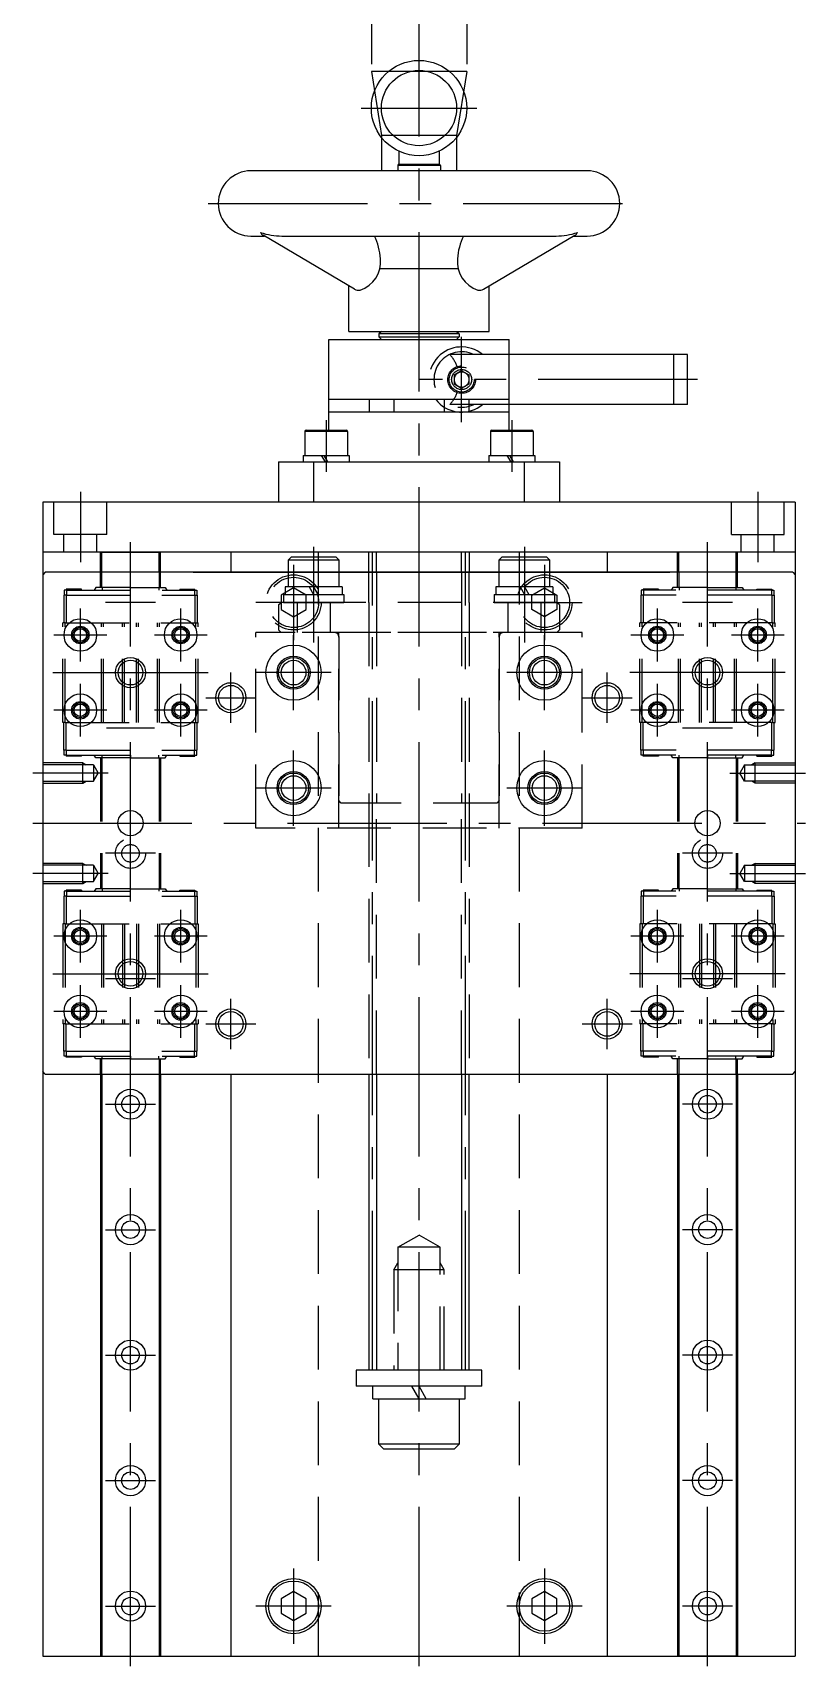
# Model space of a CAD drawing. Extents: x -30 to 500, y -19 to 533.
# Drawn here: x 346.5 to 500.5, y -2 to 323.5 of the extents above; entities that cross this region are included whole.
import ezdxf

# ---------------------------------------------------------------- set-up
doc = ezdxf.new("R2010")
doc.units = 0
for name, pattern in [('CENTER', [50.8, 31.75, -6.35, 6.35, -6.35]), ('DASHED', [19.05, 12.7, -6.35]), ('PHANTOM', [63.5, 31.75, -6.35, 6.35, -6.35, 6.35, -6.35])]:
    doc.linetypes.add(name, pattern=pattern)
doc.layers.get('0').update_dxf_attribs({"linetype": 'CONTINUOUS'})
doc.layers.add('CENTER', color=1, linetype='CENTER')

msp = doc.modelspace()

# ---------------------------------------------------------------- linework, layer by layer
at = {"color": 3, "linetype": 'PHANTOM'}
for p, q in [((413.99, 349), (413.99, 315.79)), ((432.99, 349), (432.99, 315.79)), ((432.99, 315.79), (413.99, 315.79)), ((413.99, 315.79), (415.99, 303)), ((432.99, 315.79), (430.99, 303)), ((415.99, 303), (415.99, 296)), ((430.99, 303), (415.99, 303)), ((430.99, 303), (430.99, 296))]:
    msp.add_line(p, q, dxfattribs=at)
at = {"color": 7, "linetype": 'CONTINUOUS'}
for p, q in [((419.49, 299.88), (419.49, 297.3)), ((427.49, 299.88), (427.49, 297.3)), ((427.74, 297.05), (419.24, 297.05)), ((419.24, 297.05), (419.24, 296)), ((419.49, 297.3), (427.49, 297.3)), ((427.74, 297.05), (427.74, 296)), ((456.99, 296), (389.99, 296)), ((389.99, 283), (392.7, 283)), ((410.62, 272.39), (392.41, 283.17)), ((396.15, 283), (450.83, 283)), ((436.36, 272.39), (454.56, 283.17)), ((454.28, 283), (456.99, 283)), ((415.69, 276.5), (431.28, 276.5)), ((409.49, 264), (409.49, 273.06)), ((437.49, 264), (437.49, 273.06)), ((409.49, 264), (437.49, 264)), ((415.99, 264), (415.49, 263.5)), ((430.99, 264), (431.49, 263.5)), ((405.52, 262.4), (441.49, 262.4)), ((405.52, 244.3), (405.52, 262.4)), ((405.52, 262.4), (411.58, 262.4)), ((411.58, 262.4), (435.39, 262.4)), ((431.49, 263.5), (415.49, 263.5)), ((415.49, 263.5), (415.49, 262.9)), ((415.49, 262.9), (431.49, 262.9)), ((415.49, 262.9), (415.99, 262.4)), ((431.49, 262.9), (430.99, 262.4)), ((431.49, 263.5), (431.49, 262.9)), ((435.39, 262.4), (441.49, 262.4)), ((441.46, 244.3), (441.46, 262.4)), ((474.3, 259.4), (441.49, 259.4)), ((474.3, 249.4), (474.3, 259.4)), ((476.99, 259.4), (474.3, 259.4)), ((476.99, 249.4), (476.99, 259.4)), ((441.49, 250.4), (405.52, 250.4)), ((441.49, 247.9), (405.52, 247.9)), ((413.54, 250.4), (413.54, 247.9)), ((418.49, 250.4), (418.49, 247.9)), ((428.49, 250.4), (428.49, 247.9)), ((433.44, 250.4), (433.44, 247.9)), ((474.3, 249.4), (441.49, 249.4)), ((476.99, 249.4), (474.3, 249.4)), ((400.99, 244.3), (408.99, 244.3)), ((437.99, 244.3), (445.99, 244.3)), ((409.24, 244.05), (400.74, 244.05)), ((400.74, 244.05), (400.74, 239.3)), ((409.24, 244.05), (409.24, 239.3)), ((446.24, 244.05), (437.74, 244.05)), ((437.74, 244.05), (437.74, 239.3)), ((446.24, 244.05), (446.24, 239.3)), ((395.49, 238), (395.49, 230)), ((395.49, 238), (402.47, 238)), ((400.39, 239.3), (409.59, 239.3)), ((400.39, 239.3), (400.39, 238)), ((402.47, 238), (402.47, 230)), ((402.47, 238), (444.51, 238)), ((404.83, 238), (404.08, 239.3)), ((405.32, 238), (404.57, 239.3)), ((409.59, 239.3), (409.59, 238)), ((437.39, 239.3), (446.59, 239.3)), ((437.39, 239.3), (437.39, 238)), ((441.83, 238), (441.08, 239.3)), ((442.32, 238), (441.57, 239.3)), ((444.51, 230), (444.51, 238)), ((444.51, 238), (451.49, 238)), ((446.59, 239.3), (446.59, 238)), ((451.49, 238), (451.49, 230)), ((348.49, 230), (348.49, 0)), ((498.49, 230), (348.49, 230)), ((451.49, 230), (395.49, 230)), ((498.49, 230), (498.49, 0)), ((498.49, 220), (348.49, 220)), ((359.99, 220), (371.99, 220)), ((359.99, 216), (359.99, 220)), ((360.29, 216), (360.29, 220)), ((371.69, 216), (371.69, 220)), ((371.99, 216), (371.99, 220)), ((385.99, 220), (385.99, 216)), ((397.49, 218.5), (398.09, 219.1)), ((397.49, 218.5), (407.49, 218.5)), ((397.49, 216), (397.49, 218.5)), ((398.09, 219.1), (406.89, 219.1)), ((406.89, 219.1), (407.49, 218.5)), ((407.49, 218.5), (407.49, 216)), ((413.49, 216), (413.49, 220)), ((414.99, 216), (414.99, 220)), ((431.99, 216), (431.99, 220)), ((433.49, 220), (433.49, 216)), ((439.49, 218.5), (440.09, 219.1)), ((439.49, 218.5), (449.49, 218.5)), ((439.49, 216), (439.49, 218.5)), ((440.09, 219.1), (448.89, 219.1)), ((448.89, 219.1), (449.49, 218.5)), ((449.49, 218.5), (449.49, 216)), ((460.99, 220), (460.99, 216)), ((486.99, 220), (474.99, 220)), ((474.99, 216), (474.99, 220)), ((475.29, 216), (475.29, 220)), ((486.69, 216), (486.69, 220)), ((486.99, 216), (486.99, 220)), ((348.99, 216), (348.49, 215.5)), ((348.99, 216), (348.49, 215.5)), ((348.49, 215.5), (348.49, 116.5)), ((348.49, 215.5), (348.49, 116.5)), ((497.99, 216), (348.99, 216)), ((497.99, 216), (348.99, 216)), ((378.49, 216), (373.49, 216)), ((378.49, 216), (468.49, 216)), ((468.49, 216), (473.49, 216)), ((497.99, 216), (498.49, 215.5)), ((497.99, 216), (498.49, 215.5)), ((498.49, 215.5), (498.49, 116.5)), ((498.49, 215.5), (498.49, 116.5)), ((348.99, 116), (348.49, 116.5)), ((348.99, 116), (348.49, 116.5)), ((348.99, 116), (497.99, 116)), ((348.99, 116), (497.99, 116)), ((359.99, 116), (359.99, 0)), ((360.29, 116), (360.29, 0)), ((371.69, 116), (371.69, 0)), ((371.99, 116), (371.99, 0)), ((378.49, 116), (416.49, 116)), ((385.99, 116), (385.99, 0)), ((412.49, 116), (434.49, 116)), ((413.49, 116), (413.49, 57)), ((414.99, 116), (414.99, 57)), ((416.49, 116), (430.49, 116)), ((430.49, 116), (468.49, 116)), ((431.99, 116), (431.99, 57)), ((433.49, 57), (433.49, 116)), ((460.99, 116), (460.99, 0)), ((474.99, 116), (474.99, 0)), ((475.29, 116), (475.29, 0)), ((486.69, 116), (486.69, 0)), ((486.99, 116), (486.99, 0)), ((497.99, 116), (498.49, 116.5)), ((497.99, 116), (498.49, 116.5)), ((435.99, 57), (410.99, 57)), ((410.99, 57), (410.99, 53.8)), ((433.49, 57), (413.49, 57)), ((435.99, 53.8), (435.99, 57)), ((435.99, 53.8), (410.99, 53.8)), ((414.29, 51.3), (414.29, 53.8)), ((432.69, 53.8), (414.29, 53.8)), ((423.49, 51.3), (422.04, 53.8)), ((424.93, 51.3), (423.49, 53.8)), ((432.69, 51.3), (432.69, 53.8)), ((414.29, 51.3), (432.69, 51.3)), ((415.49, 42.3), (415.49, 51.3)), ((431.49, 51.3), (431.49, 42.3)), ((431.49, 42.3), (415.49, 42.3)), ((416.49, 41.3), (415.49, 42.3)), ((430.49, 41.3), (416.49, 41.3)), ((431.49, 42.3), (430.49, 41.3)), ((398.49, 12.89), (395.99, 11.44)), ((395.99, 11.44), (395.99, 8.56)), ((400.99, 11.44), (398.49, 12.89)), ((400.99, 8.56), (400.99, 11.44)), ((448.49, 12.89), (445.99, 11.44)), ((445.99, 11.44), (445.99, 8.56)), ((450.99, 11.44), (448.49, 12.89)), ((450.99, 8.56), (450.99, 11.44)), ((395.99, 8.56), (398.49, 7.11)), ((398.49, 7.11), (400.99, 8.56)), ((445.99, 8.56), (448.49, 7.11)), ((448.49, 7.11), (450.99, 8.56)), ((359.99, 0), (371.99, 0)), ((486.99, 0), (474.99, 0)), ((348.49, 0), (498.49, 0))]:
    msp.add_line(p, q, dxfattribs=at)
at = {"color": 3, "linetype": 'DASHED'}
for p, q in [((441.49, 259.4), (429.63, 259.4)), ((431.99, 256.13), (430.49, 255.27)), ((430.49, 255.27), (430.49, 253.53)), ((433.49, 255.27), (431.99, 256.13)), ((433.49, 253.53), (433.49, 255.27)), ((430.49, 253.53), (431.99, 252.67)), ((431.99, 252.67), (433.49, 253.53)), ((441.49, 249.4), (429.63, 249.4)), ((350.74, 223.5), (350.74, 230)), ((361.24, 223.5), (361.24, 230)), ((485.74, 223.5), (485.74, 230)), ((496.24, 223.5), (496.24, 230)), ((361.24, 223.5), (350.74, 223.5)), ((352.69, 220), (352.69, 223.5)), ((359.29, 220), (359.29, 223.5)), ((485.74, 223.5), (496.24, 223.5)), ((487.69, 220), (487.69, 223.5)), ((494.29, 220), (494.29, 223.5)), ((403.49, 0), (403.49, 220)), ((443.49, 0), (443.49, 220)), ((359.99, 212.95), (359.99, 216)), ((360.29, 212.95), (360.29, 216)), ((371.69, 216), (371.69, 212.95)), ((371.99, 212.95), (371.99, 216)), ((397.49, 213.1), (397.49, 216)), ((407.49, 216), (407.49, 213.1)), ((413.49, 210), (413.49, 216)), ((413.49, 210), (413.49, 216)), ((414.99, 216), (414.99, 210)), ((414.99, 216), (414.99, 210)), ((431.99, 216), (431.99, 210)), ((431.99, 216), (431.99, 210)), ((433.49, 210), (433.49, 216)), ((433.49, 210), (433.49, 216)), ((439.49, 213.1), (439.49, 216)), ((449.49, 216), (449.49, 213.1)), ((474.99, 212.95), (474.99, 216)), ((475.29, 216), (475.29, 212.95)), ((486.69, 212.95), (486.69, 216)), ((486.99, 212.95), (486.99, 216)), ((352.74, 212.45), (352.74, 211.45)), ((353.24, 212.45), (352.74, 212.45)), ((356.19, 212.65), (353.19, 212.65)), ((353.19, 212.65), (353.19, 212.45)), ((353.24, 212.45), (378.74, 212.45)), ((353.24, 212.45), (353.24, 211.45)), ((356.19, 212.45), (356.19, 212.65)), ((359.06, 212.95), (358.76, 212.45)), ((360.36, 212.95), (359.06, 212.95)), ((365.99, 212.95), (360.36, 212.95)), ((360.36, 212.95), (360.36, 212.45)), ((365.99, 212.45), (365.99, 212.95)), ((365.99, 212.95), (371.62, 212.95)), ((371.62, 212.95), (371.62, 212.45)), ((371.62, 212.95), (372.92, 212.95)), ((372.92, 212.95), (373.22, 212.45)), ((375.79, 212.65), (375.79, 212.45)), ((375.79, 212.65), (378.79, 212.65)), ((378.74, 212.45), (378.74, 211.45)), ((378.74, 212.45), (379.24, 212.45)), ((378.79, 212.45), (378.79, 212.65)), ((379.24, 212.45), (379.24, 211.45)), ((398.49, 212.89), (395.99, 211.44)), ((396.49, 211.6), (408.49, 211.6)), ((396.49, 211.6), (396.49, 210)), ((408.19, 213.1), (396.79, 213.1)), ((396.79, 213.1), (396.79, 211.6)), ((400.99, 211.44), (398.49, 212.89)), ((401.62, 213.1), (402.49, 211.6)), ((402.49, 213.1), (403.35, 211.6)), ((408.19, 213.1), (408.19, 211.6)), ((408.49, 211.6), (408.49, 210)), ((438.49, 211.6), (450.49, 211.6)), ((438.49, 211.6), (438.49, 210)), ((450.19, 213.1), (438.79, 213.1)), ((438.79, 213.1), (438.79, 211.6)), ((443.62, 213.1), (444.49, 211.6)), ((444.49, 213.1), (445.35, 211.6)), ((445.99, 211.44), (448.49, 212.89)), ((448.49, 212.89), (450.99, 211.44)), ((450.19, 213.1), (450.19, 211.6)), ((450.49, 211.6), (450.49, 210)), ((468.24, 212.45), (467.74, 212.45)), ((467.74, 212.45), (467.74, 211.45)), ((471.19, 212.65), (468.19, 212.65)), ((468.19, 212.45), (468.19, 212.65)), ((493.74, 212.45), (468.24, 212.45)), ((468.24, 212.45), (468.24, 211.45)), ((471.19, 212.65), (471.19, 212.45)), ((474.06, 212.95), (473.76, 212.45)), ((475.36, 212.95), (474.06, 212.95)), ((475.36, 212.95), (475.36, 212.45)), ((480.99, 212.95), (475.36, 212.95)), ((480.99, 212.95), (486.62, 212.95)), ((480.99, 212.45), (480.99, 212.95)), ((486.62, 212.95), (487.92, 212.95)), ((486.62, 212.95), (486.62, 212.45)), ((487.92, 212.95), (488.22, 212.45)), ((490.79, 212.45), (490.79, 212.65)), ((490.79, 212.65), (493.79, 212.65)), ((493.74, 212.45), (493.74, 211.45)), ((493.74, 212.45), (494.24, 212.45)), ((493.79, 212.65), (493.79, 212.45)), ((494.24, 212.45), (494.24, 211.45)), ((353.19, 211.45), (352.69, 211.45)), ((352.69, 211.45), (352.69, 205.95)), ((353.19, 211.45), (378.79, 211.45)), ((353.19, 211.45), (353.19, 205.95)), ((378.79, 211.45), (379.29, 211.45)), ((378.79, 211.45), (378.79, 205.95)), ((379.29, 211.45), (379.29, 205.95)), ((395.49, 209.5), (395.99, 210)), ((395.49, 209.5), (395.49, 204.5)), ((395.99, 211.44), (395.99, 208.56)), ((450.99, 210), (395.99, 210)), ((395.99, 208.56), (398.49, 207.11)), ((396.49, 210), (408.49, 210)), ((398.49, 207.11), (400.99, 208.56)), ((399.19, 210), (399.19, 204)), ((400.99, 208.56), (400.99, 211.44)), ((405.79, 210), (405.79, 204)), ((413.49, 210), (413.49, 170)), ((413.49, 210), (413.49, 170)), ((414.99, 210), (414.99, 170)), ((414.99, 210), (414.99, 170)), ((431.99, 210), (431.99, 170)), ((431.99, 210), (431.99, 170)), ((433.49, 210), (433.49, 170)), ((433.49, 210), (433.49, 170)), ((438.49, 210), (450.49, 210)), ((441.19, 210), (441.19, 204)), ((445.99, 208.56), (445.99, 211.44)), ((448.49, 207.11), (445.99, 208.56)), ((447.79, 210), (447.79, 204)), ((450.99, 208.56), (448.49, 207.11)), ((450.99, 211.44), (450.99, 208.56)), ((451.49, 209.5), (450.99, 210)), ((451.49, 209.5), (451.49, 204.5)), ((468.19, 211.45), (467.69, 211.45)), ((467.69, 211.45), (467.69, 205.95)), ((493.79, 211.45), (468.19, 211.45)), ((468.19, 211.45), (468.19, 205.95)), ((493.79, 211.45), (494.29, 211.45)), ((493.79, 211.45), (493.79, 205.95)), ((494.29, 211.45), (494.29, 205.95)), ((352.49, 186.05), (352.49, 205.95)), ((352.99, 205.95), (352.49, 205.95)), ((352.99, 186.05), (352.99, 205.95)), ((352.99, 205.95), (378.99, 205.95)), ((360.19, 186.05), (360.19, 205.95)), ((360.59, 186.05), (360.59, 205.95)), ((364.39, 186.05), (364.39, 205.95)), ((364.79, 186.05), (364.79, 205.95)), ((367.19, 186.05), (367.19, 205.95)), ((367.59, 186.05), (367.59, 205.95)), ((371.39, 186.05), (371.39, 205.95)), ((371.79, 186.05), (371.79, 205.95)), ((378.99, 186.05), (378.99, 205.95)), ((378.99, 205.95), (379.49, 205.95)), ((379.49, 186.05), (379.49, 205.95)), ((467.49, 186.05), (467.49, 205.95)), ((467.99, 205.95), (467.49, 205.95)), ((467.99, 186.05), (467.99, 205.95)), ((493.99, 205.95), (467.99, 205.95)), ((475.19, 186.05), (475.19, 205.95)), ((475.59, 186.05), (475.59, 205.95)), ((479.39, 186.05), (479.39, 205.95)), ((479.79, 186.05), (479.79, 205.95)), ((482.19, 186.05), (482.19, 205.95)), ((482.59, 186.05), (482.59, 205.95)), ((486.39, 186.05), (486.39, 205.95)), ((486.79, 186.05), (486.79, 205.95)), ((493.99, 186.05), (493.99, 205.95)), ((493.99, 205.95), (494.49, 205.95)), ((494.49, 186.05), (494.49, 205.95)), ((455.99, 204), (390.99, 204)), ((390.99, 165), (390.99, 204)), ((395.49, 204.5), (395.99, 204)), ((450.99, 204), (395.99, 204)), ((407.49, 165), (407.49, 204)), ((407.49, 203.2), (407.49, 170.5)), ((439.49, 165), (439.49, 204)), ((439.49, 203.2), (439.49, 170.5)), ((451.49, 204.5), (450.99, 204)), ((455.99, 165), (455.99, 204)), ((352.99, 186.05), (352.49, 186.05)), ((352.69, 180.55), (352.69, 186.05)), ((352.99, 186.05), (378.99, 186.05)), ((353.19, 180.55), (353.19, 186.05)), ((378.79, 180.55), (378.79, 186.05)), ((378.99, 186.05), (379.49, 186.05)), ((379.29, 180.55), (379.29, 186.05)), ((467.99, 186.05), (467.49, 186.05)), ((467.69, 180.55), (467.69, 186.05)), ((493.99, 186.05), (467.99, 186.05)), ((468.19, 180.55), (468.19, 186.05)), ((493.79, 180.55), (493.79, 186.05)), ((493.99, 186.05), (494.49, 186.05)), ((494.29, 180.55), (494.29, 186.05)), ((353.19, 180.55), (352.69, 180.55)), ((352.74, 179.55), (352.74, 180.55)), ((353.24, 179.55), (352.74, 179.55)), ((353.19, 180.55), (378.79, 180.55)), ((353.19, 179.55), (353.19, 179.35)), ((356.19, 179.35), (353.19, 179.35)), ((353.24, 179.55), (353.24, 180.55)), ((353.24, 179.55), (378.74, 179.55)), ((356.19, 179.35), (356.19, 179.55)), ((359.06, 179.05), (358.76, 179.55)), ((360.36, 179.05), (359.06, 179.05)), ((359.99, 179.05), (359.99, 152.95)), ((360.29, 179.05), (360.29, 152.95)), ((360.36, 179.05), (360.36, 179.55)), ((365.99, 179.05), (360.36, 179.05)), ((365.99, 179.55), (365.99, 179.05)), ((365.99, 179.05), (371.62, 179.05)), ((371.62, 179.05), (371.62, 179.55)), ((371.62, 179.05), (372.92, 179.05)), ((371.69, 179.05), (371.69, 152.95)), ((371.99, 179.05), (371.99, 152.95)), ((372.92, 179.05), (373.22, 179.55)), ((375.79, 179.55), (375.79, 179.35)), ((375.79, 179.35), (378.79, 179.35)), ((378.74, 179.55), (378.74, 180.55)), ((378.74, 179.55), (379.24, 179.55)), ((378.79, 180.55), (379.29, 180.55)), ((378.79, 179.35), (378.79, 179.55)), ((379.24, 179.55), (379.24, 180.55)), ((468.19, 180.55), (467.69, 180.55)), ((467.74, 179.55), (467.74, 180.55)), ((468.24, 179.55), (467.74, 179.55)), ((493.79, 180.55), (468.19, 180.55)), ((468.19, 179.35), (468.19, 179.55)), ((471.19, 179.35), (468.19, 179.35)), ((468.24, 179.55), (468.24, 180.55)), ((493.74, 179.55), (468.24, 179.55)), ((471.19, 179.55), (471.19, 179.35)), ((474.06, 179.05), (473.76, 179.55)), ((475.36, 179.05), (474.06, 179.05)), ((474.99, 179.05), (474.99, 152.95)), ((475.29, 179.05), (475.29, 152.95)), ((475.36, 179.05), (475.36, 179.55)), ((480.99, 179.05), (475.36, 179.05)), ((480.99, 179.55), (480.99, 179.05)), ((480.99, 179.05), (486.62, 179.05)), ((486.62, 179.05), (486.62, 179.55)), ((486.62, 179.05), (487.92, 179.05)), ((486.69, 179.05), (486.69, 152.95)), ((486.99, 179.05), (486.99, 152.95)), ((487.92, 179.05), (488.22, 179.55)), ((490.79, 179.35), (490.79, 179.55)), ((490.79, 179.35), (493.79, 179.35)), ((493.74, 179.55), (493.74, 180.55)), ((493.74, 179.55), (494.24, 179.55)), ((493.79, 180.55), (494.29, 180.55)), ((493.79, 179.55), (493.79, 179.35)), ((494.24, 179.55), (494.24, 180.55)), ((356.49, 178), (348.49, 178)), ((358.59, 177.62), (348.49, 177.62)), ((356.49, 174), (356.49, 178)), ((356.49, 178), (357.14, 177.62)), ((358.59, 177.62), (358.59, 174.38)), ((358.59, 177.62), (359.52, 176)), ((358.59, 174.38), (359.52, 176)), ((488.39, 177.62), (487.45, 176)), ((488.39, 174.38), (487.45, 176)), ((488.39, 177.62), (488.39, 174.38)), ((488.39, 177.62), (498.49, 177.62)), ((490.49, 178), (489.83, 177.62)), ((490.49, 174), (490.49, 178)), ((490.49, 178), (498.49, 178)), ((348.49, 174.38), (358.59, 174.38)), ((348.49, 174), (356.49, 174)), ((356.49, 174), (357.14, 174.38)), ((498.49, 174.38), (488.39, 174.38)), ((490.49, 174), (489.83, 174.38)), ((498.49, 174), (490.49, 174)), ((407.99, 170), (407.49, 170.5)), ((438.99, 170), (407.99, 170)), ((413.49, 170), (413.49, 116)), ((414.99, 116), (414.99, 170)), ((431.99, 116), (431.99, 170)), ((433.49, 170), (433.49, 116)), ((439.49, 170.5), (438.99, 170)), ((455.99, 165), (390.99, 165)), ((356.49, 158), (348.49, 158)), ((358.59, 157.62), (348.49, 157.62)), ((356.49, 154), (356.49, 158)), ((356.49, 158), (357.14, 157.62)), ((358.59, 157.62), (358.59, 154.38)), ((358.59, 157.62), (359.52, 156)), ((488.39, 157.62), (487.45, 156)), ((488.39, 157.62), (488.39, 154.38)), ((488.39, 157.62), (498.49, 157.62)), ((490.49, 158), (489.83, 157.62)), ((490.49, 154), (490.49, 158)), ((490.49, 158), (498.49, 158)), ((348.49, 154.38), (358.59, 154.38)), ((348.49, 154), (356.49, 154)), ((356.49, 154), (357.14, 154.38)), ((358.59, 154.38), (359.52, 156)), ((488.39, 154.38), (487.45, 156)), ((498.49, 154.38), (488.39, 154.38)), ((490.49, 154), (489.83, 154.38)), ((498.49, 154), (490.49, 154)), ((352.69, 151.45), (352.69, 145.95)), ((353.19, 151.45), (352.69, 151.45)), ((352.74, 152.45), (352.74, 151.45)), ((353.24, 152.45), (352.74, 152.45)), ((353.19, 152.45), (353.19, 152.65)), ((356.19, 152.65), (353.19, 152.65)), ((353.19, 151.45), (378.79, 151.45)), ((353.19, 151.45), (353.19, 145.95)), ((353.24, 152.45), (378.74, 152.45)), ((353.24, 152.45), (353.24, 151.45)), ((356.19, 152.65), (356.19, 152.45)), ((359.06, 152.95), (358.76, 152.45)), ((360.36, 152.95), (359.06, 152.95)), ((365.99, 152.95), (360.36, 152.95)), ((360.36, 152.95), (360.36, 152.45)), ((365.99, 152.45), (365.99, 152.95)), ((365.99, 152.95), (371.62, 152.95)), ((371.62, 152.95), (371.62, 152.45)), ((371.62, 152.95), (372.92, 152.95)), ((372.92, 152.95), (373.22, 152.45)), ((375.79, 152.45), (375.79, 152.65)), ((375.79, 152.65), (378.79, 152.65)), ((378.74, 152.45), (378.74, 151.45)), ((378.74, 152.45), (379.24, 152.45)), ((378.79, 152.65), (378.79, 152.45)), ((378.79, 151.45), (378.79, 145.95)), ((378.79, 151.45), (379.29, 151.45)), ((379.24, 152.45), (379.24, 151.45)), ((379.29, 151.45), (379.29, 145.95)), ((467.69, 151.45), (467.69, 145.95)), ((468.19, 151.45), (467.69, 151.45)), ((467.74, 152.45), (467.74, 151.45)), ((468.24, 152.45), (467.74, 152.45)), ((468.19, 152.65), (468.19, 152.45)), ((471.19, 152.65), (468.19, 152.65)), ((493.79, 151.45), (468.19, 151.45)), ((468.19, 151.45), (468.19, 145.95)), ((493.74, 152.45), (468.24, 152.45)), ((468.24, 152.45), (468.24, 151.45)), ((471.19, 152.45), (471.19, 152.65)), ((474.06, 152.95), (473.76, 152.45)), ((475.36, 152.95), (474.06, 152.95)), ((475.36, 152.95), (475.36, 152.45)), ((480.99, 152.95), (475.36, 152.95)), ((480.99, 152.95), (486.62, 152.95)), ((480.99, 152.45), (480.99, 152.95)), ((486.62, 152.95), (486.62, 152.45)), ((486.62, 152.95), (487.92, 152.95)), ((487.92, 152.95), (488.22, 152.45)), ((490.79, 152.65), (490.79, 152.45)), ((490.79, 152.65), (493.79, 152.65)), ((493.74, 152.45), (493.74, 151.45)), ((493.74, 152.45), (494.24, 152.45)), ((493.79, 152.45), (493.79, 152.65)), ((493.79, 151.45), (493.79, 145.95)), ((493.79, 151.45), (494.29, 151.45)), ((494.24, 152.45), (494.24, 151.45)), ((494.29, 151.45), (494.29, 145.95)), ((352.49, 145.95), (352.49, 126.05)), ((352.99, 145.95), (352.49, 145.95)), ((352.99, 145.95), (352.99, 126.05)), ((352.99, 145.95), (378.99, 145.95)), ((360.19, 145.95), (360.19, 126.05)), ((360.59, 145.95), (360.59, 126.05)), ((364.39, 145.95), (364.39, 126.05)), ((364.79, 145.95), (364.79, 126.05)), ((367.19, 145.95), (367.19, 126.05)), ((367.59, 145.95), (367.59, 126.05)), ((371.39, 145.95), (371.39, 126.05)), ((371.79, 145.95), (371.79, 126.05)), ((378.99, 145.95), (378.99, 126.05)), ((378.99, 145.95), (379.49, 145.95)), ((379.49, 145.95), (379.49, 126.05)), ((467.49, 145.95), (467.49, 126.05)), ((467.99, 145.95), (467.49, 145.95)), ((467.99, 145.95), (467.99, 126.05)), ((493.99, 145.95), (467.99, 145.95)), ((475.19, 145.95), (475.19, 126.05)), ((475.59, 145.95), (475.59, 126.05)), ((479.39, 145.95), (479.39, 126.05)), ((479.79, 145.95), (479.79, 126.05)), ((482.19, 145.95), (482.19, 126.05)), ((482.59, 145.95), (482.59, 126.05)), ((486.39, 145.95), (486.39, 126.05)), ((486.79, 145.95), (486.79, 126.05)), ((493.99, 145.95), (493.99, 126.05)), ((493.99, 145.95), (494.49, 145.95)), ((494.49, 145.95), (494.49, 126.05)), ((352.99, 126.05), (352.49, 126.05)), ((352.69, 120.55), (352.69, 126.05)), ((352.99, 126.05), (378.99, 126.05)), ((353.19, 120.55), (353.19, 126.05)), ((378.79, 120.55), (378.79, 126.05)), ((378.99, 126.05), (379.49, 126.05)), ((379.29, 120.55), (379.29, 126.05)), ((467.99, 126.05), (467.49, 126.05)), ((467.69, 120.55), (467.69, 126.05)), ((493.99, 126.05), (467.99, 126.05)), ((468.19, 120.55), (468.19, 126.05)), ((493.79, 120.55), (493.79, 126.05)), ((493.99, 126.05), (494.49, 126.05)), ((494.29, 120.55), (494.29, 126.05)), ((353.19, 120.55), (352.69, 120.55)), ((352.74, 119.55), (352.74, 120.55)), ((353.19, 120.55), (378.79, 120.55)), ((353.24, 119.55), (353.24, 120.55)), ((378.74, 119.55), (378.74, 120.55)), ((378.79, 120.55), (379.29, 120.55)), ((379.24, 119.55), (379.24, 120.55)), ((468.19, 120.55), (467.69, 120.55)), ((467.74, 119.55), (467.74, 120.55)), ((493.79, 120.55), (468.19, 120.55)), ((468.24, 119.55), (468.24, 120.55)), ((493.74, 119.55), (493.74, 120.55)), ((493.79, 120.55), (494.29, 120.55)), ((494.24, 119.55), (494.24, 120.55)), ((353.24, 119.55), (352.74, 119.55)), ((353.19, 119.35), (353.19, 119.55)), ((356.19, 119.35), (353.19, 119.35)), ((353.24, 119.55), (378.74, 119.55)), ((356.19, 119.55), (356.19, 119.35)), ((359.06, 119.05), (358.76, 119.55)), ((360.36, 119.05), (359.06, 119.05)), ((359.99, 116), (359.99, 119.05)), ((360.29, 116), (360.29, 119.05)), ((360.36, 119.05), (360.36, 119.55)), ((365.99, 119.05), (360.36, 119.05)), ((365.99, 119.55), (365.99, 119.05)), ((365.99, 119.05), (371.62, 119.05)), ((371.62, 119.05), (371.62, 119.55)), ((371.62, 119.05), (372.92, 119.05)), ((371.69, 119.05), (371.69, 116)), ((371.99, 116), (371.99, 119.05)), ((372.92, 119.05), (373.22, 119.55)), ((375.79, 119.35), (375.79, 119.55)), ((375.79, 119.35), (378.79, 119.35)), ((378.74, 119.55), (379.24, 119.55)), ((378.79, 119.55), (378.79, 119.35)), ((468.24, 119.55), (467.74, 119.55)), ((468.19, 119.55), (468.19, 119.35)), ((471.19, 119.35), (468.19, 119.35)), ((493.74, 119.55), (468.24, 119.55)), ((471.19, 119.35), (471.19, 119.55)), ((474.06, 119.05), (473.76, 119.55)), ((475.36, 119.05), (474.06, 119.05)), ((474.99, 116), (474.99, 119.05)), ((475.29, 119.05), (475.29, 116)), ((475.36, 119.05), (475.36, 119.55)), ((480.99, 119.05), (475.36, 119.05)), ((480.99, 119.55), (480.99, 119.05)), ((480.99, 119.05), (486.62, 119.05)), ((486.62, 119.05), (486.62, 119.55)), ((486.62, 119.05), (487.92, 119.05)), ((486.69, 116), (486.69, 119.05)), ((486.99, 116), (486.99, 119.05)), ((487.92, 119.05), (488.22, 119.55)), ((490.79, 119.55), (490.79, 119.35)), ((490.79, 119.35), (493.79, 119.35)), ((493.74, 119.55), (494.24, 119.55)), ((493.79, 119.35), (493.79, 119.55)), ((419.3, 81.5), (423.49, 83.92)), ((419.3, 81.5), (419.3, 57)), ((427.68, 81.5), (419.3, 81.5)), ((427.68, 81.5), (423.49, 83.92)), ((427.68, 57), (427.68, 81.5)), ((418.49, 77), (419.3, 78.41)), ((428.49, 77), (427.68, 78.41)), ((428.49, 77), (418.49, 77)), ((418.49, 77), (418.49, 57)), ((428.49, 57), (428.49, 77))]:
    msp.add_line(p, q, dxfattribs=at)
at = {"color": 7, "linetype": 'CONTINUOUS'}
for centre, radius in [((423.49, 308.5), 9.5), ((423.49, 308.5), 7.5), ((355.99, 203.5), 3.25), ((355.99, 203.5), 1.75), ((375.99, 203.5), 3.25), ((375.99, 203.5), 1.75), ((470.99, 203.5), 3.25), ((470.99, 203.5), 1.75), ((490.99, 203.5), 3.25), ((490.99, 203.5), 1.75), ((355.99, 203.5), 1.23), ((375.99, 203.5), 1.23), ((470.99, 203.5), 1.23), ((490.99, 203.5), 1.23), ((398.49, 196), 5.5), ((398.49, 196), 3.3), ((448.49, 196), 5.5), ((448.49, 196), 3.3), ((365.99, 196), 2.46), ((398.49, 196), 2.46), ((448.49, 196), 2.46), ((480.99, 196), 2.46), ((385.99, 191), 2.46), ((460.99, 191), 2.46), ((355.99, 188.5), 3.25), ((355.99, 188.5), 1.75), ((355.99, 188.5), 1.23), ((375.99, 188.5), 3.25), ((375.99, 188.5), 1.75), ((375.99, 188.5), 1.23), ((470.99, 188.5), 3.25), ((470.99, 188.5), 1.75), ((470.99, 188.5), 1.23), ((490.99, 188.5), 3.25), ((490.99, 188.5), 1.75), ((490.99, 188.5), 1.23), ((398.49, 173), 5.5), ((398.49, 173), 3.3), ((448.49, 173), 5.5), ((448.49, 173), 3.3), ((398.49, 173), 2.46), ((448.49, 173), 2.46), ((365.99, 166), 2.5), ((480.99, 166), 2.5), ((355.99, 143.5), 3.25), ((375.99, 143.5), 3.25), ((470.99, 143.5), 3.25), ((490.99, 143.5), 3.25), ((355.99, 143.5), 1.75), ((355.99, 143.5), 1.23), ((375.99, 143.5), 1.75), ((375.99, 143.5), 1.23), ((470.99, 143.5), 1.75), ((470.99, 143.5), 1.23), ((490.99, 143.5), 1.75), ((490.99, 143.5), 1.23), ((365.99, 136), 2.46), ((480.99, 136), 2.46), ((355.99, 128.5), 3.25), ((355.99, 128.5), 1.75), ((375.99, 128.5), 3.25), ((375.99, 128.5), 1.75), ((470.99, 128.5), 3.25), ((470.99, 128.5), 1.75), ((490.99, 128.5), 3.25), ((490.99, 128.5), 1.75), ((355.99, 128.5), 1.23), ((375.99, 128.5), 1.23), ((385.99, 126), 2.46), ((460.99, 126), 2.46), ((470.99, 128.5), 1.23), ((490.99, 128.5), 1.23), ((365.99, 110), 3), ((365.99, 110), 1.75), ((480.99, 110), 3), ((480.99, 110), 1.75), ((365.99, 85), 3), ((480.99, 85), 3), ((365.99, 85), 1.75), ((480.99, 85), 1.75), ((365.99, 60), 3), ((480.99, 60), 3), ((365.99, 60), 1.75), ((480.99, 60), 1.75), ((365.99, 35), 3), ((365.99, 35), 1.75), ((480.99, 35), 3), ((480.99, 35), 1.75), ((398.49, 10), 5.5), ((398.49, 10), 5), ((448.49, 10), 5.5), ((448.49, 10), 5), ((365.99, 10), 3), ((365.99, 10), 1.75), ((480.99, 10), 3), ((480.99, 10), 1.75)]:
    msp.add_circle(centre, radius, dxfattribs=at)
at = {"color": 3, "linetype": 'DASHED'}
for centre, radius in [((431.99, 254.4), 2.75), ((431.99, 254.4), 2.5), ((431.99, 254.4), 2), ((398.49, 210), 5.5), ((398.49, 210), 5), ((448.49, 210), 5.5), ((448.49, 210), 5), ((365.99, 160), 3), ((480.99, 160), 3), ((365.99, 160), 1.75), ((480.99, 160), 1.75)]:
    msp.add_circle(centre, radius, dxfattribs=at)
at = {"color": 3, "linetype": 'CONTINUOUS'}
for centre, radius in [((355.99, 203.5), 1.5), ((375.99, 203.5), 1.5), ((470.99, 203.5), 1.5), ((490.99, 203.5), 1.5), ((365.99, 196), 3), ((398.49, 196), 3), ((448.49, 196), 3), ((480.99, 196), 3), ((385.99, 191), 3), ((460.99, 191), 3), ((355.99, 188.5), 1.5), ((375.99, 188.5), 1.5), ((470.99, 188.5), 1.5), ((490.99, 188.5), 1.5), ((398.49, 173), 3), ((448.49, 173), 3), ((355.99, 143.5), 1.5), ((375.99, 143.5), 1.5), ((470.99, 143.5), 1.5), ((490.99, 143.5), 1.5), ((365.99, 136), 3), ((480.99, 136), 3), ((355.99, 128.5), 1.5), ((375.99, 128.5), 1.5), ((385.99, 126), 3), ((460.99, 126), 3), ((470.99, 128.5), 1.5), ((490.99, 128.5), 1.5)]:
    msp.add_circle(centre, radius, dxfattribs=at)
at = {"color": 7, "linetype": 'CONTINUOUS'}
for centre, radius, start, end in [((419.49, 297.05), 0.25, 90, 180), ((427.49, 297.05), 0.25, 0, 90), ((389.99, 289.5), 6.5, 90, 270), ((456.99, 289.5), 6.5, 270, 90), ((393.17, 284.37), 1.43, 207.5578, 237.8784), ((396.14, 295.87), 12.87, 250.8151, 270.0353), ((450.84, 295.87), 12.87, 269.9647, 289.1849), ((453.8, 284.37), 1.43, 302.1216, 332.4422), ((403.79, 277.67), 12.06, 3.6567, 26.2405), ((443.18, 277.67), 12.06, 153.7595, 176.3433), ((409.94, 277.87), 5.91, 287.785, 5.6431), ((437.03, 277.87), 5.91, 174.3569, 252.215), ((411.39, 273.86), 1.66, 242.1947, 282.1884), ((435.58, 273.86), 1.66, 257.8116, 297.8053), ((400.99, 244.05), 0.25, 90, 180), ((408.99, 244.05), 0.25, 0, 90), ((437.99, 244.05), 0.25, 90, 180), ((445.99, 244.05), 0.25, 0, 90)]:
    msp.add_arc(centre, radius, start, end, dxfattribs=at)
at = {"color": 3, "linetype": 'DASHED'}
for centre, radius, start, end in [((431.99, 254.4), 6.5, 50.2849, 309.7151), ((431.99, 254.4), 5.53, 64.7754, 295.2246), ((424.38, 254.54), 7.15, 20.1116, 42.7693), ((431.99, 254.4), 1.5, 120, 180), ((431.99, 254.4), 1.5, 180, 240), ((431.99, 254.4), 1.5, 60, 120), ((431.99, 254.4), 1.5, 0, 60), ((431.99, 254.4), 1.5, 300, 0), ((424.38, 254.26), 7.15, 317.2307, 339.8884), ((431.99, 254.4), 1.5, 240, 300), ((406.69, 203.2), 0.8, 0, 90), ((440.29, 203.2), 0.8, 90, 180)]:
    msp.add_arc(centre, radius, start, end, dxfattribs=at)
at = {"layer": 'CENTER', "color": 1, "linetype": 'CENTER'}
for p, q in [((423.49, -2), (423.49, 353)), ((411.99, 308.5), (434.99, 308.5)), ((381.49, 289.5), (465.49, 289.5)), ((431.99, 245.9), (431.99, 262.9)), ((478.99, 254.4), (423.49, 254.4)), ((404.99, 246.3), (404.99, 236)), ((441.99, 246.3), (441.99, 236)), ((355.99, 232), (355.99, 218)), ((490.99, 232), (490.99, 218)), ((365.99, -2), (365.99, 222)), ((480.99, -2), (480.99, 222)), ((402.49, 221.1), (402.49, 202)), ((414.24, 57), (414.24, 220)), ((432.74, 57), (432.74, 220)), ((444.49, 221.1), (444.49, 202)), ((398.49, 217.5), (398.49, 202.5)), ((448.49, 217.5), (448.49, 202.5)), ((355.99, 198.25), (355.99, 208.75)), ((370.99, 210), (360.99, 210)), ((375.99, 198.25), (375.99, 208.75)), ((405.99, 210), (390.99, 210)), ((440.99, 210), (455.99, 210)), ((470.99, 198.25), (470.99, 208.75)), ((485.99, 210), (475.99, 210)), ((490.99, 198.25), (490.99, 208.75)), ((361.24, 203.5), (350.74, 203.5)), ((381.24, 203.5), (370.74, 203.5)), ((398.49, 188.5), (398.49, 203.5)), ((448.49, 188.5), (448.49, 203.5)), ((476.24, 203.5), (465.74, 203.5)), ((496.24, 203.5), (485.74, 203.5)), ((350.49, 196), (381.49, 196)), ((385.99, 186), (385.99, 196)), ((405.99, 196), (390.99, 196)), ((455.99, 196), (440.99, 196)), ((460.99, 186), (460.99, 196)), ((496.49, 196), (465.49, 196)), ((355.99, 183.25), (355.99, 193.75)), ((375.99, 183.25), (375.99, 193.75)), ((470.99, 183.25), (470.99, 193.75)), ((490.99, 183.25), (490.99, 193.75)), ((380.99, 191), (390.99, 191)), ((455.99, 191), (465.99, 191)), ((361.24, 188.5), (350.74, 188.5)), ((381.24, 188.5), (370.74, 188.5)), ((476.24, 188.5), (465.74, 188.5)), ((496.24, 188.5), (485.74, 188.5)), ((361.19, 185), (370.79, 185)), ((475.99, 185), (485.99, 185)), ((398.49, 165.5), (398.49, 180.5)), ((448.49, 165.5), (448.49, 180.5)), ((361.52, 176), (346.49, 176)), ((485.45, 176), (500.49, 176)), ((405.99, 173), (390.99, 173)), ((455.99, 173), (440.99, 173)), ((346.49, 166), (500.49, 166)), ((370.99, 160), (360.99, 160)), ((485.99, 160), (475.99, 160)), ((361.52, 156), (346.49, 156)), ((485.45, 156), (500.49, 156)), ((355.99, 138.25), (355.99, 148.75)), ((375.99, 138.25), (375.99, 148.75)), ((470.99, 138.25), (470.99, 148.75)), ((490.99, 138.25), (490.99, 148.75)), ((361.24, 143.5), (350.74, 143.5)), ((381.24, 143.5), (370.74, 143.5)), ((476.24, 143.5), (465.74, 143.5)), ((496.24, 143.5), (485.74, 143.5)), ((350.49, 136), (381.49, 136)), ((355.99, 123.25), (355.99, 133.75)), ((370.99, 135), (360.99, 135)), ((375.99, 123.25), (375.99, 133.75)), ((496.49, 136), (465.49, 136)), ((470.99, 123.25), (470.99, 133.75)), ((485.99, 135), (475.99, 135)), ((490.99, 123.25), (490.99, 133.75)), ((385.99, 121), (385.99, 131)), ((460.99, 121), (460.99, 131)), ((361.24, 128.5), (350.74, 128.5)), ((381.24, 128.5), (370.74, 128.5)), ((476.24, 128.5), (465.74, 128.5)), ((496.24, 128.5), (485.74, 128.5)), ((380.99, 126), (390.99, 126)), ((455.99, 126), (465.99, 126)), ((360.99, 110), (370.99, 110)), ((485.99, 110), (475.99, 110)), ((360.99, 85), (370.99, 85)), ((485.99, 85), (475.99, 85)), ((360.99, 60), (370.99, 60)), ((485.99, 60), (475.99, 60)), ((360.99, 35), (370.99, 35)), ((485.99, 35), (475.99, 35)), ((398.49, 17.5), (398.49, 2.5)), ((448.49, 17.5), (448.49, 2.5)), ((360.99, 10), (370.99, 10)), ((405.99, 10), (390.99, 10)), ((455.99, 10), (440.99, 10)), ((485.99, 10), (475.99, 10))]:
    msp.add_line(p, q, dxfattribs=at)

doc.saveas('drawing.dxf')
